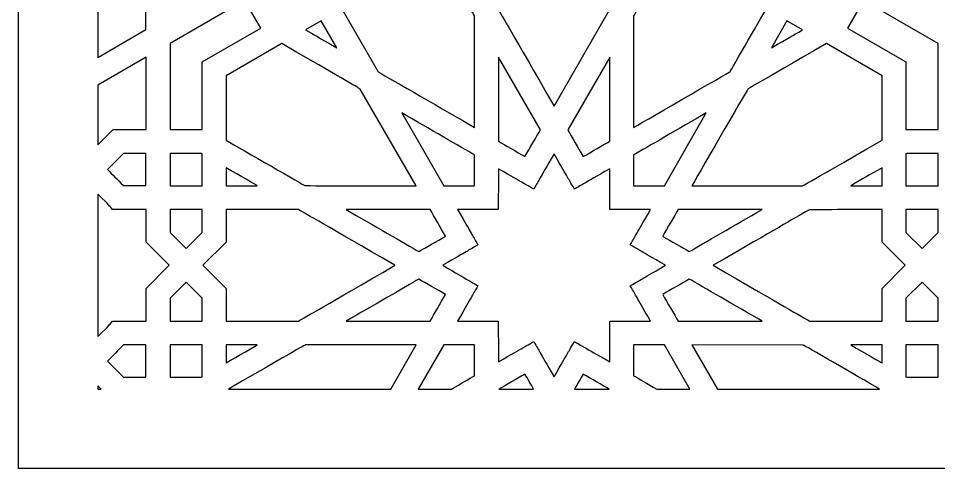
# Model space of a CAD drawing. Header units: millimetres. Extents: x -64 to 64, y -64 to 64.
# Drawn here: x -63.5 to -5, y -63.5 to -34.9 of the extents above; entities that cross this region are included whole.
import ezdxf

# ---------------------------------------------------------------- set-up
doc = ezdxf.new("R2010")
doc.units = ezdxf.units.MM
doc.header["$MEASUREMENT"] = 0
doc.layers.add('layer 1', color=7, linetype='Continuous')

msp = doc.modelspace()

# ---------------------------------------------------------------- linework, layer by layer
at = {"layer": 'layer 1', "color": 250}
for points, knots in [([(-63.5, 63.5), (-63.5, 63.5), (-63.5, -63.5), (-63.5, -63.5), (-63.5, -63.5), (-63.5, -63.5), (63.5, -63.5), (63.5, -63.5), (63.5, -63.5), (63.5, -63.5), (63.5, 63.5), (63.5, 63.5), (63.5, 63.5), (63.5, 63.5), (-63.5, 63.5), (-63.5, 63.5)], [0, 0, 0, 0, 0.2, 0.2, 0.2, 0.2, 0.4, 0.4, 0.4, 0.4, 0.6, 0.6, 0.6, 0.6, 1, 1, 1, 1]), ([(-32.9896, -34.3556), (-32.9896, -34.3556), (-32.9937, -28.5673), (-32.9937, -28.5651), (-32.9937, -28.5651), (-32.9937, -28.5651), (-29.4543, -26.5218), (-29.4543, -26.5218), (-29.4543, -26.5218), (-29.4543, -26.5218), (-25.9151, -28.5651), (-25.9151, -28.5651), (-25.9151, -28.5651), (-25.9147, -28.722), (-25.9214, -34.3606), (-25.9214, -34.3606), (-25.9214, -34.3606), (-25.9214, -34.3606), (-29.4543, -40.4799), (-29.4543, -40.4799), (-29.4543, -40.4799), (-34.7845, -31.2484), (-32.2892, -35.5706), (-32.9896, -34.3556)], [0, 0, 0, 0, 0.1428571, 0.1428571, 0.1428571, 0.1428571, 0.2857143, 0.2857143, 0.2857143, 0.2857143, 0.4285714, 0.4285714, 0.4285714, 0.4285714, 0.5714286, 0.5714286, 0.5714286, 0.5714286, 0.7142857, 0.7142857, 0.7142857, 0.7142857, 1, 1, 1, 1]), ([(-58.4522, -29.779), (-58.4522, -29.779), (-55.4014, -31.5394), (-55.4014, -31.5394), (-55.4014, -31.5394), (-55.4014, -31.5394), (-55.4058, -35.626), (-55.4058, -35.626), (-55.4058, -35.626), (-55.4058, -35.626), (-58.4522, -37.3895), (-58.4522, -37.3895), (-58.4522, -37.3895), (-58.4522, -37.3895), (-58.4522, -29.779), (-58.4522, -29.779)], [0, 0, 0, 0, 0.2, 0.2, 0.2, 0.2, 0.4, 0.4, 0.4, 0.4, 0.6, 0.6, 0.6, 0.6, 1, 1, 1, 1]), ([(-34.5103, -41.8374), (-36.3269, -40.7888), (-39.7691, -38.8024), (-40.6436, -38.2986), (-40.6436, -38.2986), (-40.6436, -38.2986), (-42.9461, -34.3108), (-42.9461, -34.3108), (-42.9461, -34.3108), (-42.9461, -34.3108), (-41.1489, -33.2729), (-41.1489, -33.2729), (-41.1489, -33.2729), (-41.1489, -33.2729), (-40.6115, -31.2688), (-40.6115, -31.2688), (-40.6115, -31.2688), (-40.6115, -31.2688), (-38.6073, -31.8057), (-38.6073, -31.8057), (-38.6073, -31.8057), (-38.6073, -31.8057), (-36.81, -30.7679), (-36.81, -30.7679), (-36.81, -30.7679), (-33.1696, -37.072), (-35.3005, -33.3816), (-34.5069, -34.757), (-34.5069, -34.757), (-34.5088, -35.7907), (-34.5099, -39.7104), (-34.5103, -41.8374)], [0, 0, 0, 0, 0.1111111, 0.1111111, 0.1111111, 0.1111111, 0.2222222, 0.2222222, 0.2222222, 0.2222222, 0.3333333, 0.3333333, 0.3333333, 0.3333333, 0.4444444, 0.4444444, 0.4444444, 0.4444444, 0.5555556, 0.5555556, 0.5555556, 0.5555556, 0.6666667, 0.6666667, 0.6666667, 0.6666667, 0.7777778, 0.7777778, 0.7777778, 0.7777778, 1, 1, 1, 1]), ([(-22.1015, -30.7731), (-21.0813, -31.3619), (-21.3212, -31.217), (-20.3013, -31.8057), (-20.3013, -31.8057), (-20.3013, -31.8057), (-18.2972, -31.2688), (-18.2972, -31.2688), (-18.2972, -31.2688), (-18.2972, -31.2688), (-17.7595, -33.2729), (-17.7595, -33.2729), (-17.7595, -33.2729), (-17.7595, -33.2729), (-16.9961, -33.7138), (-16.9961, -33.7138), (-16.9961, -33.7138), (-16.9961, -33.7138), (-16.9989, -33.7188), (-16.9989, -33.7188), (-16.9989, -33.7188), (-16.9989, -33.7188), (-15.965, -34.3158), (-15.965, -34.3158), (-15.965, -34.3158), (-15.9865, -34.3528), (-18.2432, -38.2612), (-18.2644, -38.2983), (-18.2644, -38.2983), (-18.2644, -38.2983), (-24.3981, -41.837), (-24.3988, -41.8374), (-24.3988, -41.8374), (-24.3988, -39.7104), (-24.3995, -35.7889), (-24.4016, -34.7567), (-24.4016, -34.7567), (-24.2196, -34.4413), (-22.2892, -31.0978), (-22.1015, -30.7731)], [0, 0, 0, 0, 0.0909091, 0.0909091, 0.0909091, 0.0909091, 0.1818182, 0.1818182, 0.1818182, 0.1818182, 0.2727273, 0.2727273, 0.2727273, 0.2727273, 0.3636364, 0.3636364, 0.3636364, 0.3636364, 0.4545455, 0.4545455, 0.4545455, 0.4545455, 0.5454545, 0.5454545, 0.5454545, 0.5454545, 0.6363636, 0.6363636, 0.6363636, 0.6363636, 0.7272727, 0.7272727, 0.7272727, 0.7272727, 0.8181818, 0.8181818, 0.8181818, 0.8181818, 1, 1, 1, 1]), ([(-51.8177, -37.6823), (-51.8177, -37.6823), (-51.8177, -41.9756), (-51.8177, -41.9756), (-51.8177, -41.9756), (-51.8177, -41.9756), (-53.8624, -41.9756), (-53.8624, -41.9756), (-53.8624, -41.9756), (-53.8624, -41.9756), (-53.8624, -36.5023), (-53.8624, -36.5023), (-53.8624, -36.5023), (-53.8624, -36.5023), (-49.1397, -33.7756), (-49.1397, -33.7756), (-49.1397, -33.7756), (-49.1397, -33.7756), (-49.1395, -33.776), (-49.1395, -33.776), (-49.1395, -33.776), (-49.1395, -33.776), (-49.122, -33.7658), (-49.122, -33.7658), (-49.122, -33.7658), (-49.122, -33.7658), (-48.1003, -35.5363), (-48.1003, -35.5363), (-48.1003, -35.5363), (-48.1003, -35.5363), (-51.8177, -37.6823), (-51.8177, -37.6823)], [0, 0, 0, 0, 0.1111111, 0.1111111, 0.1111111, 0.1111111, 0.2222222, 0.2222222, 0.2222222, 0.2222222, 0.3333333, 0.3333333, 0.3333333, 0.3333333, 0.4444444, 0.4444444, 0.4444444, 0.4444444, 0.5555556, 0.5555556, 0.5555556, 0.5555556, 0.6666667, 0.6666667, 0.6666667, 0.6666667, 0.7777778, 0.7777778, 0.7777778, 0.7777778, 1, 1, 1, 1]), ([(-7.0908, -41.9756), (-7.0908, -41.9756), (-7.0908, -37.6823), (-7.0908, -37.6823), (-7.0908, -37.6823), (-7.0908, -37.6823), (-10.8081, -35.5363), (-10.8081, -35.5363), (-10.8081, -35.5363), (-10.8081, -35.5363), (-9.7899, -33.7717), (-9.7899, -33.7717), (-9.7899, -33.7717), (-9.7899, -33.7717), (-9.7822, -33.776), (-9.7822, -33.776), (-9.7822, -33.776), (-9.7822, -33.776), (-9.7786, -33.7701), (-9.7786, -33.7701), (-9.7786, -33.7701), (-9.7786, -33.7701), (-5.0461, -36.5023), (-5.0461, -36.5023), (-5.0461, -36.5023), (-5.0461, -36.5023), (-5.0461, -41.9756), (-5.0461, -41.9756), (-5.0461, -41.9756), (-5.0461, -41.9756), (-7.0908, -41.9756), (-7.0908, -41.9756)], [0, 0, 0, 0, 0.1111111, 0.1111111, 0.1111111, 0.1111111, 0.2222222, 0.2222222, 0.2222222, 0.2222222, 0.3333333, 0.3333333, 0.3333333, 0.3333333, 0.4444444, 0.4444444, 0.4444444, 0.4444444, 0.5555556, 0.5555556, 0.5555556, 0.5555556, 0.6666667, 0.6666667, 0.6666667, 0.6666667, 0.7777778, 0.7777778, 0.7777778, 0.7777778, 1, 1, 1, 1]), ([(-44.2576, -35.0672), (-44.2576, -35.0672), (-43.2665, -36.7834), (-43.2665, -36.7834), (-43.2665, -36.7834), (-44.4424, -36.1047), (-44.7138, -35.9481), (-45.2483, -35.6394), (-45.2483, -35.6394), (-45.2483, -35.6394), (-44.2576, -35.0672), (-44.2576, -35.0672)], [0, 0, 0, 0, 0.25, 0.25, 0.25, 0.25, 0.5, 0.5, 0.5, 0.5, 1, 1, 1, 1]), ([(-14.654, -35.0731), (-14.654, -35.0731), (-13.6666, -35.643), (-13.6666, -35.643), (-13.6666, -35.643), (-14.3616, -36.0444), (-14.472, -36.1082), (-15.6408, -36.7827), (-15.6408, -36.7827), (-15.6408, -36.7827), (-14.654, -35.0731), (-14.654, -35.0731)], [0, 0, 0, 0, 0.25, 0.25, 0.25, 0.25, 0.5, 0.5, 0.5, 0.5, 1, 1, 1, 1]), ([(-50.3018, -42.6448), (-50.3018, -42.6448), (-50.3018, -38.5579), (-50.3018, -38.5579), (-50.3018, -38.5579), (-50.3018, -38.5579), (-46.7625, -36.5143), (-46.7625, -36.5143), (-46.7625, -36.5143), (-41.5992, -39.491), (-42.0156, -39.2476), (-41.771, -39.4053), (-41.771, -39.4053), (-41.771, -39.4053), (-38.2134, -45.5369), (-38.2134, -45.5369), (-38.2134, -45.5369), (-38.369, -45.5369), (-45.1316, -45.5386), (-45.2871, -45.5341), (-45.2871, -45.5341), (-45.2871, -45.5341), (-49.3055, -43.2203), (-50.3018, -42.6448)], [0, 0, 0, 0, 0.1428571, 0.1428571, 0.1428571, 0.1428571, 0.2857143, 0.2857143, 0.2857143, 0.2857143, 0.4285714, 0.4285714, 0.4285714, 0.4285714, 0.5714286, 0.5714286, 0.5714286, 0.5714286, 0.7142857, 0.7142857, 0.7142857, 0.7142857, 1, 1, 1, 1]), ([(-20.695, -45.5369), (-20.5934, -45.3609), (-17.2561, -39.5619), (-17.1327, -39.4003), (-17.1327, -39.4003), (-17.1327, -39.4003), (-16.5982, -39.081), (-12.1461, -36.5143), (-12.1461, -36.5143), (-12.1461, -36.5143), (-8.6067, -38.5579), (-8.6067, -38.5579), (-8.6067, -38.5579), (-8.6067, -38.5579), (-8.6067, -42.6448), (-8.6067, -42.6448), (-8.6067, -42.6448), (-13.8702, -45.6879), (-13.643, -45.5362), (-13.643, -45.5362), (-13.643, -45.5362), (-13.643, -45.5362), (-20.695, -45.5369), (-20.695, -45.5369)], [0, 0, 0, 0, 0.1428571, 0.1428571, 0.1428571, 0.1428571, 0.2857143, 0.2857143, 0.2857143, 0.2857143, 0.4285714, 0.4285714, 0.4285714, 0.4285714, 0.5714286, 0.5714286, 0.5714286, 0.5714286, 0.7142857, 0.7142857, 0.7142857, 0.7142857, 1, 1, 1, 1]), ([(-58.4522, -39.1495), (-58.4522, -39.1495), (-55.3766, -37.373), (-55.3766, -37.373), (-55.3766, -37.373), (-55.3766, -37.373), (-55.3766, -41.9756), (-55.3766, -41.9756), (-55.3766, -41.9756), (-56.4749, -41.9756), (-56.3765, -41.9756), (-57.4762, -41.9756), (-57.4762, -41.9756), (-57.4762, -41.9756), (-58.4522, -42.9514), (-58.4522, -42.9514), (-58.4522, -42.9514), (-58.4522, -42.9514), (-58.4522, -39.1495), (-58.4522, -39.1495)], [0, 0, 0, 0, 0.1666667, 0.1666667, 0.1666667, 0.1666667, 0.3333333, 0.3333333, 0.3333333, 0.3333333, 0.5, 0.5, 0.5, 0.5, 0.6666667, 0.6666667, 0.6666667, 0.6666667, 1, 1, 1, 1]), ([(-30.3264, -41.9982), (-30.5792, -42.4356), (-30.9957, -43.1567), (-31.3034, -43.6891), (-31.3034, -43.6891), (-31.833, -43.3839), (-32.5591, -42.9652), (-32.9955, -42.7137), (-32.9955, -42.7137), (-32.9953, -41.7438), (-32.9948, -39.3245), (-32.9946, -37.3764), (-32.9946, -37.3764), (-32.9946, -37.3764), (-30.3264, -41.9982), (-30.3264, -41.9982)], [0, 0, 0, 0, 0.2, 0.2, 0.2, 0.2, 0.4, 0.4, 0.4, 0.4, 0.6, 0.6, 0.6, 0.6, 1, 1, 1, 1]), ([(-25.9143, -37.3764), (-25.9136, -39.3305), (-25.9129, -41.7438), (-25.9129, -42.7126), (-25.9129, -42.7126), (-26.349, -42.9645), (-27.075, -43.3836), (-27.6052, -43.6891), (-27.6052, -43.6891), (-27.9128, -43.1567), (-28.3293, -42.4356), (-28.5822, -41.9982), (-28.5822, -41.9982), (-28.5822, -41.9982), (-25.9143, -37.3764), (-25.9143, -37.3764)], [0, 0, 0, 0, 0.2, 0.2, 0.2, 0.2, 0.4, 0.4, 0.4, 0.4, 0.6, 0.6, 0.6, 0.6, 1, 1, 1, 1]), ([(-36.4629, -45.5411), (-36.4629, -45.5411), (-39.1308, -40.9193), (-39.1308, -40.9193), (-39.1308, -40.9193), (-37.4374, -41.8966), (-35.3457, -43.1038), (-34.5079, -43.5875), (-34.5079, -43.5875), (-34.5088, -43.7903), (-34.5098, -45.3372), (-34.5099, -45.54), (-34.5099, -45.54), (-35.1216, -45.5404), (-35.9562, -45.5409), (-36.4629, -45.5411)], [0, 0, 0, 0, 0.2, 0.2, 0.2, 0.2, 0.4, 0.4, 0.4, 0.4, 0.6, 0.6, 0.6, 0.6, 1, 1, 1, 1]), ([(-19.7774, -40.919), (-19.7774, -40.919), (-22.4455, -45.5411), (-22.4455, -45.5411), (-22.4455, -45.5411), (-22.9521, -45.5409), (-23.7867, -45.5404), (-24.3988, -45.54), (-24.3988, -45.54), (-24.3988, -45.4758), (-24.3999, -43.5871), (-24.3999, -43.5871), (-24.3999, -43.5871), (-23.5606, -43.1027), (-21.4665, -41.8942), (-19.7774, -40.919)], [0, 0, 0, 0, 0.2, 0.2, 0.2, 0.2, 0.4, 0.4, 0.4, 0.4, 0.6, 0.6, 0.6, 0.6, 1, 1, 1, 1]), ([(-55.4024, -43.4898), (-55.4024, -43.4898), (-55.4024, -45.5355), (-55.4024, -45.5355), (-55.4024, -45.5355), (-55.4024, -45.5355), (-56.824, -45.5355), (-56.824, -45.5355), (-56.824, -45.5355), (-57.2714, -45.0868), (-57.4941, -44.8659), (-57.8469, -44.5131), (-57.8469, -44.5131), (-57.8469, -44.5131), (-56.8234, -43.4898), (-56.8234, -43.4898), (-56.8234, -43.4898), (-56.8234, -43.4898), (-55.4024, -43.4898), (-55.4024, -43.4898)], [0, 0, 0, 0, 0.1666667, 0.1666667, 0.1666667, 0.1666667, 0.3333333, 0.3333333, 0.3333333, 0.3333333, 0.5, 0.5, 0.5, 0.5, 0.6666667, 0.6666667, 0.6666667, 0.6666667, 1, 1, 1, 1]), ([(-53.8624, -45.5369), (-53.8624, -45.5369), (-53.8624, -43.4898), (-53.8624, -43.4898), (-53.8624, -43.4898), (-53.8624, -43.4898), (-51.8674, -43.4898), (-51.8674, -43.4898), (-51.8674, -43.4898), (-51.8674, -43.4898), (-51.8177, -43.5187), (-51.8177, -43.5187), (-51.8177, -43.5187), (-51.8177, -43.5187), (-51.8177, -45.5369), (-51.8177, -45.5369), (-51.8177, -45.5369), (-51.8177, -45.5369), (-53.8624, -45.5369), (-53.8624, -45.5369)], [0, 0, 0, 0, 0.1666667, 0.1666667, 0.1666667, 0.1666667, 0.3333333, 0.3333333, 0.3333333, 0.3333333, 0.5, 0.5, 0.5, 0.5, 0.6666667, 0.6666667, 0.6666667, 0.6666667, 1, 1, 1, 1]), ([(-23.3239, -54.133), (-25.2734, -54.134), (-24.886, -54.1338), (-25.9094, -54.1365), (-25.9094, -54.1365), (-25.914, -56.3513), (-25.9133, -55.8418), (-25.9133, -56.7267), (-25.9133, -56.7267), (-27.7643, -55.6595), (-27.3396, -55.9029), (-28.1619, -55.4386), (-28.1619, -55.4386), (-28.6717, -56.3174), (-28.4456, -55.9268), (-29.4543, -57.6724), (-29.4543, -57.6724), (-30.4847, -55.8892), (-30.3401, -56.1396), (-30.7468, -55.4386), (-30.7468, -55.4386), (-31.5513, -55.8931), (-31.2036, -55.6934), (-32.9946, -56.7262), (-32.9946, -56.7262), (-32.9946, -56.678), (-32.9989, -54.1849), (-32.999, -54.1365), (-32.999, -54.1365), (-34.0216, -54.1338), (-33.6309, -54.134), (-35.5845, -54.133), (-35.5845, -54.133), (-34.5682, -52.3723), (-34.7452, -52.6788), (-34.2959, -51.8947), (-34.2959, -51.8947), (-35.0698, -51.4409), (-34.7395, -51.6322), (-36.535, -50.594), (-36.535, -50.594), (-34.7772, -49.5779), (-35.0762, -49.7512), (-34.2959, -49.2937), (-34.2959, -49.2937), (-34.7441, -48.5112), (-34.5627, -48.8255), (-35.5845, -47.0553), (-35.5845, -47.0553), (-33.6353, -47.0542), (-34.0224, -47.0545), (-32.999, -47.0517), (-32.999, -47.0517), (-32.9989, -47.0034), (-32.9946, -44.5104), (-32.9946, -44.462), (-32.9946, -44.462), (-31.2033, -45.495), (-31.5513, -45.2953), (-30.7468, -45.7496), (-30.7468, -45.7496), (-30.3401, -45.0486), (-30.4846, -45.2987), (-29.4543, -43.5158), (-29.4543, -43.5158), (-28.4456, -45.2614), (-28.6717, -44.8709), (-28.1619, -45.7496), (-28.1619, -45.7496), (-27.3389, -45.285), (-27.764, -45.5284), (-25.9133, -44.4613), (-25.9133, -44.4613), (-25.9122, -46.6132), (-25.9143, -45.8566), (-25.9094, -47.0517), (-25.9094, -47.0517), (-24.8871, -47.0545), (-25.2776, -47.0542), (-23.3239, -47.0553), (-23.3239, -47.0553), (-24.3403, -48.816), (-24.1632, -48.5094), (-24.6126, -49.2937), (-24.6126, -49.2937), (-23.798, -49.7713), (-24.2069, -49.5343), (-22.3721, -50.594), (-22.3721, -50.594), (-24.2066, -51.6541), (-23.798, -51.4169), (-24.6126, -51.8947), (-24.6126, -51.8947), (-24.1646, -52.6772), (-24.3459, -52.3624), (-23.3239, -54.133)], [0, 0, 0, 0, 0.04, 0.04, 0.04, 0.04, 0.08, 0.08, 0.08, 0.08, 0.12, 0.12, 0.12, 0.12, 0.16, 0.16, 0.16, 0.16, 0.2, 0.2, 0.2, 0.2, 0.24, 0.24, 0.24, 0.24, 0.28, 0.28, 0.28, 0.28, 0.32, 0.32, 0.32, 0.32, 0.36, 0.36, 0.36, 0.36, 0.4, 0.4, 0.4, 0.4, 0.44, 0.44, 0.44, 0.44, 0.48, 0.48, 0.48, 0.48, 0.52, 0.52, 0.52, 0.52, 0.56, 0.56, 0.56, 0.56, 0.6, 0.6, 0.6, 0.6, 0.64, 0.64, 0.64, 0.64, 0.68, 0.68, 0.68, 0.68, 0.72, 0.72, 0.72, 0.72, 0.76, 0.76, 0.76, 0.76, 0.8, 0.8, 0.8, 0.8, 0.84, 0.84, 0.84, 0.84, 0.88, 0.88, 0.88, 0.88, 0.92, 0.92, 0.92, 0.92, 1, 1, 1, 1]), ([(-7.0915, -45.5369), (-7.0915, -45.5369), (-7.0908, -43.5187), (-7.0908, -43.5187), (-7.0908, -43.5187), (-7.0908, -43.5187), (-7.0411, -43.4898), (-7.0411, -43.4898), (-7.0411, -43.4898), (-7.0411, -43.4898), (-5.0461, -43.4898), (-5.0461, -43.4898), (-5.0461, -43.4898), (-5.0461, -43.4898), (-5.0461, -45.5369), (-5.0461, -45.5369), (-5.0461, -45.5369), (-5.0461, -45.5369), (-7.0915, -45.5369), (-7.0915, -45.5369)], [0, 0, 0, 0, 0.1666667, 0.1666667, 0.1666667, 0.1666667, 0.3333333, 0.3333333, 0.3333333, 0.3333333, 0.5, 0.5, 0.5, 0.5, 0.6666667, 0.6666667, 0.6666667, 0.6666667, 1, 1, 1, 1]), ([(-50.3034, -44.3932), (-49.4293, -44.8977), (-48.3286, -45.5334), (-48.3222, -45.5369), (-48.3222, -45.5369), (-48.3222, -45.5369), (-50.3034, -45.5369), (-50.3034, -45.5369), (-50.3034, -45.5369), (-50.3034, -45.5369), (-50.3034, -44.3932), (-50.3034, -44.3932)], [0, 0, 0, 0, 0.25, 0.25, 0.25, 0.25, 0.5, 0.5, 0.5, 0.5, 1, 1, 1, 1]), ([(-8.6057, -44.3932), (-8.6057, -44.3932), (-8.606, -45.5369), (-8.606, -45.5369), (-8.606, -45.5369), (-8.606, -45.5369), (-10.5865, -45.5369), (-10.5865, -45.5369), (-10.5865, -45.5369), (-9.8058, -45.0861), (-9.4664, -44.8899), (-8.6057, -44.3932)], [0, 0, 0, 0, 0.25, 0.25, 0.25, 0.25, 0.5, 0.5, 0.5, 0.5, 1, 1, 1, 1]), ([(-58.4522, -46.0746), (-57.6187, -46.9075), (-57.808, -46.6985), (-57.5251, -47.0513), (-57.5251, -47.0513), (-56.3999, -47.0513), (-56.5003, -47.0513), (-55.3766, -47.0513), (-55.3766, -47.0513), (-55.3766, -47.0513), (-55.3766, -49.1268), (-55.3766, -49.1268), (-55.3766, -49.1268), (-55.3766, -49.1268), (-53.9091, -50.594), (-53.9091, -50.594), (-53.9091, -50.594), (-53.9091, -50.594), (-55.3766, -52.0615), (-55.3766, -52.0615), (-55.3766, -52.0615), (-55.3766, -52.0615), (-55.3766, -54.1369), (-55.3766, -54.1369), (-55.3766, -54.1369), (-56.5, -54.1369), (-56.4005, -54.1369), (-57.5251, -54.1369), (-57.5251, -54.1369), (-57.8073, -54.4897), (-57.6174, -54.2801), (-58.4522, -55.1138), (-58.4522, -55.1138), (-58.4522, -55.1138), (-58.4522, -46.0746), (-58.4522, -46.0746)], [0, 0, 0, 0, 0.1, 0.1, 0.1, 0.1, 0.2, 0.2, 0.2, 0.2, 0.3, 0.3, 0.3, 0.3, 0.4, 0.4, 0.4, 0.4, 0.5, 0.5, 0.5, 0.5, 0.6, 0.6, 0.6, 0.6, 0.7, 0.7, 0.7, 0.7, 0.8, 0.8, 0.8, 0.8, 1, 1, 1, 1]), ([(-52.8389, -49.5226), (-52.8389, -49.5226), (-53.8624, -48.4995), (-53.8624, -48.4995), (-53.8624, -48.4995), (-53.8624, -48.4995), (-53.8624, -47.0513), (-53.8624, -47.0513), (-53.8624, -47.0513), (-53.8624, -47.0513), (-51.8177, -47.0513), (-51.8177, -47.0513), (-51.8177, -47.0513), (-51.8177, -47.0513), (-51.8177, -48.2539), (-51.8177, -48.2539), (-51.8177, -48.2539), (-51.8177, -48.2539), (-51.8162, -48.2539), (-51.8162, -48.2539), (-51.8162, -48.2539), (-51.8162, -48.2539), (-51.8162, -48.4995), (-51.8162, -48.4995), (-51.8162, -48.4995), (-51.8162, -48.4995), (-52.8389, -49.5226), (-52.8389, -49.5226)], [0, 0, 0, 0, 0.125, 0.125, 0.125, 0.125, 0.25, 0.25, 0.25, 0.25, 0.375, 0.375, 0.375, 0.375, 0.5, 0.5, 0.5, 0.5, 0.625, 0.625, 0.625, 0.625, 0.75, 0.75, 0.75, 0.75, 1, 1, 1, 1]), ([(-50.3018, -54.1369), (-50.3018, -53.6353), (-50.3018, -53.3438), (-50.3018, -52.0615), (-50.3018, -52.0615), (-50.3018, -52.0615), (-51.7693, -50.594), (-51.7693, -50.594), (-51.7693, -50.594), (-51.7693, -50.594), (-50.3018, -49.1268), (-50.3018, -49.1268), (-50.3018, -49.1268), (-50.3018, -49.1268), (-50.3018, -47.0513), (-50.3018, -47.0513), (-50.3018, -47.0513), (-48.5479, -47.0513), (-47.426, -47.0513), (-45.6972, -47.0513), (-45.6972, -47.0513), (-45.2535, -47.3086), (-43.8847, -48.0995), (-39.565, -50.594), (-39.565, -50.594), (-43.8847, -53.0888), (-45.2535, -53.8798), (-45.6972, -54.1369), (-45.6972, -54.1369), (-47.4195, -54.1369), (-48.5498, -54.1369), (-50.3018, -54.1369)], [0, 0, 0, 0, 0.1111111, 0.1111111, 0.1111111, 0.1111111, 0.2222222, 0.2222222, 0.2222222, 0.2222222, 0.3333333, 0.3333333, 0.3333333, 0.3333333, 0.4444444, 0.4444444, 0.4444444, 0.4444444, 0.5555556, 0.5555556, 0.5555556, 0.5555556, 0.6666667, 0.6666667, 0.6666667, 0.6666667, 0.7777778, 0.7777778, 0.7777778, 0.7777778, 1, 1, 1, 1]), ([(-37.3348, -47.0513), (-37.0818, -47.4895), (-36.6657, -48.2109), (-36.359, -48.7433), (-36.359, -48.7433), (-36.8881, -49.0495), (-37.6134, -49.4687), (-38.0493, -49.7204), (-38.0493, -49.7204), (-38.8904, -49.2351), (-40.9869, -48.0243), (-42.6716, -47.0513), (-42.6716, -47.0513), (-42.6716, -47.0513), (-37.3348, -47.0513), (-37.3348, -47.0513)], [0, 0, 0, 0, 0.2, 0.2, 0.2, 0.2, 0.4, 0.4, 0.4, 0.4, 0.6, 0.6, 0.6, 0.6, 1, 1, 1, 1]), ([(-21.5738, -47.0513), (-21.5738, -47.0513), (-16.2377, -47.0513), (-16.2377, -47.0513), (-16.2377, -47.0513), (-17.9275, -48.0275), (-20.018, -49.2347), (-20.858, -49.7202), (-20.858, -49.7202), (-21.294, -49.4683), (-22.0197, -49.0492), (-22.5496, -48.7426), (-22.5496, -48.7426), (-22.2426, -48.2107), (-21.8267, -47.4895), (-21.5738, -47.0513)], [0, 0, 0, 0, 0.2, 0.2, 0.2, 0.2, 0.4, 0.4, 0.4, 0.4, 0.6, 0.6, 0.6, 0.6, 1, 1, 1, 1]), ([(-19.3435, -50.594), (-15.1088, -48.1485), (-14.4861, -47.7887), (-13.2412, -47.0687), (-13.2412, -47.0687), (-13.2412, -47.0687), (-11.7337, -47.0549), (-8.6067, -47.0513), (-8.6067, -47.0513), (-8.6067, -47.0513), (-8.6067, -49.1268), (-8.6067, -49.1268), (-8.6067, -49.1268), (-8.6067, -49.1268), (-7.1392, -50.594), (-7.1392, -50.594), (-7.1392, -50.594), (-7.1392, -50.594), (-8.6067, -52.0615), (-8.6067, -52.0615), (-8.6067, -52.0615), (-8.6067, -52.0615), (-8.6067, -54.1369), (-8.6067, -54.1369), (-8.6067, -54.1369), (-10.3607, -54.1369), (-11.4826, -54.1369), (-13.2112, -54.1369), (-13.2112, -54.1369), (-13.655, -53.8798), (-15.0237, -53.0888), (-19.3435, -50.594)], [0, 0, 0, 0, 0.1111111, 0.1111111, 0.1111111, 0.1111111, 0.2222222, 0.2222222, 0.2222222, 0.2222222, 0.3333333, 0.3333333, 0.3333333, 0.3333333, 0.4444444, 0.4444444, 0.4444444, 0.4444444, 0.5555556, 0.5555556, 0.5555556, 0.5555556, 0.6666667, 0.6666667, 0.6666667, 0.6666667, 0.7777778, 0.7777778, 0.7777778, 0.7777778, 1, 1, 1, 1]), ([(-6.0695, -49.5226), (-6.0695, -49.5226), (-7.0922, -48.4999), (-7.0922, -48.4999), (-7.0922, -48.4999), (-7.0922, -48.4999), (-7.0922, -48.2539), (-7.0922, -48.2539), (-7.0922, -48.2539), (-7.0922, -48.2539), (-7.0908, -48.2539), (-7.0908, -48.2539), (-7.0908, -48.2539), (-7.0908, -48.2539), (-7.0908, -47.0513), (-7.0908, -47.0513), (-7.0908, -47.0513), (-7.0908, -47.0513), (-5.0461, -47.0513), (-5.0461, -47.0513), (-5.0461, -47.0513), (-5.0461, -47.0513), (-5.0461, -48.4995), (-5.0461, -48.4995), (-5.0461, -48.4995), (-5.0461, -48.4995), (-6.0695, -49.5226), (-6.0695, -49.5226)], [0, 0, 0, 0, 0.125, 0.125, 0.125, 0.125, 0.25, 0.25, 0.25, 0.25, 0.375, 0.375, 0.375, 0.375, 0.5, 0.5, 0.5, 0.5, 0.625, 0.625, 0.625, 0.625, 0.75, 0.75, 0.75, 0.75, 1, 1, 1, 1]), ([(-51.8177, -52.9343), (-51.8177, -52.9343), (-51.8177, -54.1369), (-51.8177, -54.1369), (-51.8177, -54.1369), (-51.8177, -54.1369), (-53.8624, -54.1369), (-53.8624, -54.1369), (-53.8624, -54.1369), (-53.8624, -54.1369), (-53.8624, -52.6887), (-53.8624, -52.6887), (-53.8624, -52.6887), (-53.8624, -52.6887), (-52.8389, -51.6657), (-52.8389, -51.6657), (-52.8389, -51.6657), (-52.8389, -51.6657), (-51.8162, -52.6887), (-51.8162, -52.6887), (-51.8162, -52.6887), (-51.8162, -52.6887), (-51.8162, -52.9343), (-51.8162, -52.9343), (-51.8162, -52.9343), (-51.8162, -52.9343), (-51.8177, -52.9343), (-51.8177, -52.9343)], [0, 0, 0, 0, 0.125, 0.125, 0.125, 0.125, 0.25, 0.25, 0.25, 0.25, 0.375, 0.375, 0.375, 0.375, 0.5, 0.5, 0.5, 0.5, 0.625, 0.625, 0.625, 0.625, 0.75, 0.75, 0.75, 0.75, 1, 1, 1, 1]), ([(-38.0493, -51.4674), (-37.6134, -51.7197), (-36.8881, -52.1388), (-36.359, -52.445), (-36.359, -52.445), (-36.6657, -52.9773), (-37.0818, -53.6984), (-37.3348, -54.1369), (-37.3348, -54.1369), (-37.3348, -54.1369), (-42.6708, -54.1369), (-42.6708, -54.1369), (-42.6708, -54.1369), (-40.9803, -53.1604), (-38.8891, -51.9525), (-38.0493, -51.4674)], [0, 0, 0, 0, 0.2, 0.2, 0.2, 0.2, 0.4, 0.4, 0.4, 0.4, 0.6, 0.6, 0.6, 0.6, 1, 1, 1, 1]), ([(-20.858, -51.4682), (-20.0163, -51.9543), (-17.9208, -53.1647), (-16.2366, -54.1369), (-16.2366, -54.1369), (-16.2366, -54.1369), (-21.5738, -54.1369), (-21.5738, -54.1369), (-21.5738, -54.1369), (-21.8267, -53.6988), (-22.2426, -52.9777), (-22.5496, -52.4456), (-22.5496, -52.4456), (-22.0197, -52.1392), (-21.294, -51.72), (-20.858, -51.4682)], [0, 0, 0, 0, 0.2, 0.2, 0.2, 0.2, 0.4, 0.4, 0.4, 0.4, 0.6, 0.6, 0.6, 0.6, 1, 1, 1, 1]), ([(-7.0908, -54.1369), (-7.0908, -54.1369), (-7.0908, -52.9343), (-7.0908, -52.9343), (-7.0908, -52.9343), (-7.0908, -52.9343), (-7.0922, -52.9343), (-7.0922, -52.9343), (-7.0922, -52.9343), (-7.0922, -52.9343), (-7.0922, -52.6887), (-7.0922, -52.6887), (-7.0922, -52.6887), (-7.0922, -52.6887), (-6.0695, -51.6657), (-6.0695, -51.6657), (-6.0695, -51.6657), (-6.0695, -51.6657), (-5.0461, -52.6887), (-5.0461, -52.6887), (-5.0461, -52.6887), (-5.0461, -52.6887), (-5.0461, -54.1369), (-5.0461, -54.1369), (-5.0461, -54.1369), (-5.0461, -54.1369), (-7.0908, -54.1369), (-7.0908, -54.1369)], [0, 0, 0, 0, 0.125, 0.125, 0.125, 0.125, 0.25, 0.25, 0.25, 0.25, 0.375, 0.375, 0.375, 0.375, 0.5, 0.5, 0.5, 0.5, 0.625, 0.625, 0.625, 0.625, 0.75, 0.75, 0.75, 0.75, 1, 1, 1, 1]), ([(-50.1438, -58.4521), (-45.049, -55.5114), (-45.2654, -55.6521), (-45.2654, -55.6521), (-45.2654, -55.6521), (-45.2654, -55.6521), (-38.2134, -55.6514), (-38.2134, -55.6514), (-38.2134, -55.6514), (-38.2134, -55.6514), (-39.8306, -58.4521), (-39.8306, -58.4521), (-39.8306, -58.4521), (-39.8306, -58.4521), (-50.1438, -58.4521), (-50.1438, -58.4521)], [0, 0, 0, 0, 0.2, 0.2, 0.2, 0.2, 0.4, 0.4, 0.4, 0.4, 0.6, 0.6, 0.6, 0.6, 1, 1, 1, 1]), ([(-57.8463, -56.6755), (-57.314, -56.1439), (-57.0049, -55.8352), (-56.8224, -55.6528), (-56.8224, -55.6528), (-56.8224, -55.6528), (-55.4024, -55.6528), (-55.4024, -55.6528), (-55.4024, -55.6528), (-55.4024, -55.6528), (-55.4024, -57.6986), (-55.4024, -57.6986), (-55.4024, -57.6986), (-55.4024, -57.6986), (-56.8234, -57.6986), (-56.8234, -57.6986), (-56.8234, -57.6986), (-56.8234, -57.6986), (-57.8463, -56.6755), (-57.8463, -56.6755)], [0, 0, 0, 0, 0.1666667, 0.1666667, 0.1666667, 0.1666667, 0.3333333, 0.3333333, 0.3333333, 0.3333333, 0.5, 0.5, 0.5, 0.5, 0.6666667, 0.6666667, 0.6666667, 0.6666667, 1, 1, 1, 1]), ([(-51.8162, -55.6514), (-51.8162, -56.5125), (-51.8162, -56.799), (-51.8162, -57.669), (-51.8162, -57.669), (-51.8162, -57.669), (-51.8674, -57.6986), (-51.8674, -57.6986), (-51.8674, -57.6986), (-51.8674, -57.6986), (-53.8624, -57.6986), (-53.8624, -57.6986), (-53.8624, -57.6986), (-53.8624, -57.6986), (-53.8624, -55.6514), (-53.8624, -55.6514), (-53.8624, -55.6514), (-53.8624, -55.6514), (-51.8162, -55.6514), (-51.8162, -55.6514)], [0, 0, 0, 0, 0.1666667, 0.1666667, 0.1666667, 0.1666667, 0.3333333, 0.3333333, 0.3333333, 0.3333333, 0.5, 0.5, 0.5, 0.5, 0.6666667, 0.6666667, 0.6666667, 0.6666667, 1, 1, 1, 1]), ([(-48.3222, -55.6514), (-48.6674, -55.8506), (-50.1431, -56.7027), (-50.3018, -56.7943), (-50.3018, -56.7943), (-50.3018, -56.7943), (-50.3018, -55.6514), (-50.3018, -55.6514), (-50.3018, -55.6514), (-50.3018, -55.6514), (-48.3222, -55.6514), (-48.3222, -55.6514)], [0, 0, 0, 0, 0.25, 0.25, 0.25, 0.25, 0.5, 0.5, 0.5, 0.5, 1, 1, 1, 1]), ([(-38.0819, -58.4521), (-38.0819, -58.4521), (-36.4629, -55.6471), (-36.4629, -55.6471), (-36.4629, -55.6471), (-35.9562, -55.6475), (-35.1216, -55.6478), (-34.5099, -55.6482), (-34.5099, -55.6482), (-34.5098, -55.8538), (-34.5088, -57.398), (-34.5079, -57.6009), (-34.5079, -57.6009), (-34.8383, -57.7917), (-35.3631, -58.0944), (-35.9826, -58.4521), (-35.9826, -58.4521), (-35.9826, -58.4521), (-38.0819, -58.4521), (-38.0819, -58.4521)], [0, 0, 0, 0, 0.1666667, 0.1666667, 0.1666667, 0.1666667, 0.3333333, 0.3333333, 0.3333333, 0.3333333, 0.5, 0.5, 0.5, 0.5, 0.6666667, 0.6666667, 0.6666667, 0.6666667, 1, 1, 1, 1]), ([(-22.9256, -58.4521), (-23.5447, -58.0948), (-24.069, -57.7924), (-24.3995, -57.6016), (-24.3995, -57.6016), (-24.3992, -57.0982), (-24.3988, -56.2606), (-24.3988, -55.6482), (-24.3988, -55.6482), (-23.7867, -55.6478), (-22.9521, -55.6475), (-22.4455, -55.6471), (-22.4455, -55.6471), (-22.4455, -55.6471), (-20.8262, -58.4521), (-20.8262, -58.4521), (-20.8262, -58.4521), (-20.8262, -58.4521), (-22.9256, -58.4521), (-22.9256, -58.4521)], [0, 0, 0, 0, 0.1666667, 0.1666667, 0.1666667, 0.1666667, 0.3333333, 0.3333333, 0.3333333, 0.3333333, 0.5, 0.5, 0.5, 0.5, 0.6666667, 0.6666667, 0.6666667, 0.6666667, 1, 1, 1, 1]), ([(-19.0701, -58.4521), (-19.0701, -58.4521), (-20.695, -55.6514), (-20.695, -55.6514), (-20.695, -55.6514), (-20.695, -55.6514), (-13.6215, -55.6543), (-13.6215, -55.6543), (-13.6215, -55.6543), (-13.6215, -55.6543), (-10.1709, -57.6393), (-8.7644, -58.4521), (-8.7644, -58.4521), (-8.7644, -58.4521), (-19.0701, -58.4521), (-19.0701, -58.4521)], [0, 0, 0, 0, 0.2, 0.2, 0.2, 0.2, 0.4, 0.4, 0.4, 0.4, 0.6, 0.6, 0.6, 0.6, 1, 1, 1, 1]), ([(-8.6053, -55.6514), (-8.6053, -55.6514), (-8.6053, -56.7954), (-8.6053, -56.7954), (-8.6053, -56.7954), (-8.6081, -56.7936), (-9.718, -56.153), (-10.5865, -55.6514), (-10.5865, -55.6514), (-10.5865, -55.6514), (-8.6053, -55.6514), (-8.6053, -55.6514)], [0, 0, 0, 0, 0.25, 0.25, 0.25, 0.25, 0.5, 0.5, 0.5, 0.5, 1, 1, 1, 1]), ([(-5.0461, -55.6514), (-5.0461, -55.6514), (-5.0461, -57.6986), (-5.0461, -57.6986), (-5.0461, -57.6986), (-5.0461, -57.6986), (-7.0411, -57.6986), (-7.0411, -57.6986), (-7.0411, -57.6986), (-7.0411, -57.6986), (-7.0908, -57.6699), (-7.0908, -57.6699), (-7.0908, -57.6699), (-7.0908, -57.6699), (-7.0908, -55.6514), (-7.0908, -55.6514), (-7.0908, -55.6514), (-7.0908, -55.6514), (-5.0461, -55.6514), (-5.0461, -55.6514)], [0, 0, 0, 0, 0.1666667, 0.1666667, 0.1666667, 0.1666667, 0.3333333, 0.3333333, 0.3333333, 0.3333333, 0.5, 0.5, 0.5, 0.5, 0.6666667, 0.6666667, 0.6666667, 0.6666667, 1, 1, 1, 1]), ([(-32.9562, -58.4521), (-32.5165, -58.1984), (-31.8172, -57.7952), (-31.3034, -57.4992), (-31.3034, -57.4992), (-31.1379, -57.7857), (-30.9397, -58.1283), (-30.7527, -58.4521), (-30.7527, -58.4521), (-30.7527, -58.4521), (-32.9562, -58.4521), (-32.9562, -58.4521)], [0, 0, 0, 0, 0.25, 0.25, 0.25, 0.25, 0.5, 0.5, 0.5, 0.5, 1, 1, 1, 1]), ([(-28.1559, -58.4521), (-27.9686, -58.1283), (-27.7707, -57.7857), (-27.6052, -57.4992), (-27.6052, -57.4992), (-27.0916, -57.7956), (-26.3931, -58.1984), (-25.9535, -58.4521), (-25.9535, -58.4521), (-25.9535, -58.4521), (-28.1559, -58.4521), (-28.1559, -58.4521)], [0, 0, 0, 0, 0.25, 0.25, 0.25, 0.25, 0.5, 0.5, 0.5, 0.5, 1, 1, 1, 1]), ([(-58.4522, -58.4521), (-58.4522, -58.4521), (-58.4522, -58.2366), (-58.4522, -58.2366), (-58.4522, -58.2366), (-58.4522, -58.2366), (-58.2369, -58.4521), (-58.2369, -58.4521), (-58.2369, -58.4521), (-58.2369, -58.4521), (-58.4522, -58.4521), (-58.4522, -58.4521)], [0, 0, 0, 0, 0.25, 0.25, 0.25, 0.25, 0.5, 0.5, 0.5, 0.5, 1, 1, 1, 1])]:
    msp.add_open_spline(points, degree=3, knots=knots, dxfattribs=at)

doc.saveas('drawing.dxf')
